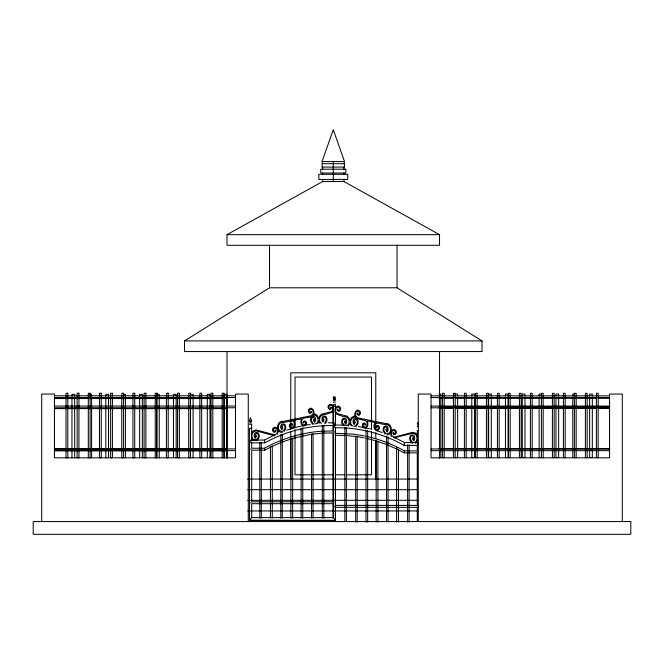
<?xml version="1.0" encoding="UTF-8"?>
<svg xmlns="http://www.w3.org/2000/svg" width="664" height="664" viewBox="0 0 664 664"><rect width="100%" height="100%" fill="white"/><g stroke="black" fill="none" stroke-linecap="round" stroke-linejoin="round"><path stroke-width="1" d="M334.241 432.206L334.241 431.7M334.233 425.342L334.241 423.134M418.079 445.395L404.077 445.395L404.55 442.573L393.603 437.061M335.486 427.4L335.486 505.387L417.274 505.387L417.274 452.856L404.152 452.856L404.476 450.881C392.441 444.208 379.476 439.145 366.005 436.273M282.283 432.463C275.17 433.011 276.498 420.171 283.254 421.391L311.125 415.772L313.101 413.78A4.407 4.407 0 0 0 313.101 410.958C312.462 407.073 306.785 410.684 309.947 412.651A1.145 1.145 0 0 0 310.661 412.668L310.777 412.078A0.838 0.838 0 0 1 310.752 411.547L311.184 411.091L311.806 411.472A0.838 0.838 0 0 1 311.831 412.004C309.474 416.013 306.22 409.514 310.188 408.377A2.258 2.258 0 0 1 311.873 408.41L313.491 410.252A6.731 6.731 0 0 1 313.69 413.954C312.545 419.706 303.672 415.407 301.68 420.37A4.407 4.407 0 0 0 301.68 423.192C302.327 427.076 307.996 423.466 304.842 421.507A1.145 1.145 0 0 0 304.12 421.482L304.004 422.072A0.838 0.838 0 0 1 304.029 422.603L303.597 423.059L302.983 422.677A0.838 0.838 0 0 1 302.958 422.146C304.635 418.743 308.312 422.985 305.589 425.101M343.902 163.684L344.5 161.559L333.278 129.679L322.048 161.559L322.646 163.684M251.349 433.617L253.225 430.911L256.005 429.932L274.166 434.679A2.15 2.15 0 0 0 275.626 434.671L277.311 432.762A4.407 4.407 0 0 0 277.311 429.932C276.664 426.056 270.995 429.666 274.157 431.625A1.145 1.145 0 0 0 274.871 431.65L274.987 431.06A0.838 0.838 0 0 1 274.962 430.529L275.394 430.073L276.008 430.455A0.838 0.838 0 0 1 276.033 430.986C273.676 434.995 270.431 428.487 274.398 427.359A2.258 2.258 0 0 1 276.075 427.392L277.701 429.234A6.698 6.698 0 0 1 277.693 433.642L277.486 434.14M417.291 441.411L415.49 443.253M317.683 423.682L318.836 420.959L319.923 423.333M284.375 431.235L285.636 428.612A6.092 6.092 0 0 0 285.586 426.155L284.922 424.503C277.693 420.694 281.934 435.493 282.656 426.844C282.632 430.513 279.569 426.794 282.831 424.918A1.776 1.776 0 0 1 284.009 424.943L284.864 426.354A4.822 4.822 0 0 1 284.897 428.38L283.229 430.977A2.822 2.822 0 0 1 281.694 431.417C276.863 431.011 277.386 423.441 281.702 422.495A3.718 3.718 0 0 1 283.594 422.495L291.952 420.768M325.617 423.507L326.879 420.876A6.092 6.092 0 0 0 326.829 418.428L326.165 416.768C318.936 412.966 323.177 427.765 323.899 419.108C323.874 422.777 320.812 419.067 324.073 417.191A1.776 1.776 0 0 1 325.252 417.216L326.107 418.627A4.822 4.822 0 0 1 326.14 420.644L324.472 423.25M335.444 521.547L335.486 507.329L417.274 507.329L417.307 521.547M335.386 520.319L333.17 517.613L333.17 503.694L251.689 503.694L251.689 517.613L249.473 520.319L333.17 520.385M348.177 426.139L349.878 423.109L351.032 425.881M356.12 426.637L358.012 423.383A6.291 6.291 0 0 0 357.962 420.885L357.29 419.2C350.019 415.349 354.31 430.38 355.024 421.582C354.999 425.317 351.92 421.532 355.19 419.631A1.76 1.76 0 0 1 356.377 419.656L357.24 421.084A4.98 4.98 0 0 1 357.273 423.142L355.597 425.79A2.805 2.805 0 0 1 354.053 426.246L353.572 426.197M257.234 440.423L259.118 437.227A6.092 6.092 0 0 0 259.068 434.779L258.404 433.119C251.175 429.309 255.424 444.116 256.146 435.459C256.121 439.128 253.05 435.418 256.312 433.542A1.776 1.776 0 0 1 257.491 433.567L258.346 434.97A4.822 4.822 0 0 1 258.387 436.995L256.711 439.601A2.822 2.822 0 0 1 255.175 440.041C250.345 439.634 250.867 432.065 255.183 431.119A3.718 3.718 0 0 1 257.076 431.11L274.307 435.733A2.432 2.432 0 0 0 274.755 435.825M184.509 340.922L269.518 287.794L397.031 287.794L482.039 340.922L482.039 351.555L184.509 351.555L184.509 340.922L482.039 340.922M227.013 234.666L322.646 181.538L343.902 181.538L439.535 234.666L439.535 245.29L227.013 245.29L227.013 234.666L439.535 234.666M250.876 440.083L264.363 440.083L275.269 434.671M250.876 442.855L264.828 442.855C285.636 431.334 309.416 425.018 333.245 425.591M251.689 442.44L251.689 448.241L264.438 448.241C282.183 438.481 302.02 432.455 322.264 431.185M311.557 434.264L322.347 433.119L333.17 432.92L333.17 501.785L251.689 501.785L251.689 450.184L264.762 450.184L270.381 447.237M305.125 425.499L304.593 425.773A2.258 2.258 0 0 1 302.917 425.74L301.29 423.898A6.698 6.698 0 0 1 301.298 419.49L301.63 418.776L293.529 420.445L294.476 421.906A6.698 6.698 0 0 1 294.467 426.313L292.849 428.156A2.258 2.258 0 0 1 291.172 428.189C287.205 427.06 290.45 420.553 292.816 424.562A0.838 0.838 0 0 1 292.782 425.093L292.168 425.475L291.737 425.018A0.838 0.838 0 0 1 291.762 424.487L291.645 423.898A1.145 1.145 0 0 0 290.932 423.922C287.769 425.881 293.438 429.492 294.086 425.616A4.407 4.407 0 0 0 294.086 422.785L293.189 421.366L291.82 420.752M270.447 447.204L281.553 442.265L292.658 438.431M346.724 425.715C350.716 424.147 349.621 417.805 345.753 416.801A3.685 3.685 0 0 0 343.852 416.801L336.266 414.037A3.577 3.577 0 0 1 335.486 412.751L335.453 412.676A6.906 6.906 0 0 1 335.461 408.186L337.08 406.31A2.241 2.241 0 0 1 338.773 406.277C342.748 407.422 339.503 414.037 337.121 409.97A0.863 0.863 0 0 1 337.146 409.422L337.768 409.041L338.2 409.505A0.863 0.863 0 0 1 338.175 410.045L338.291 410.642A1.129 1.129 0 0 0 339.013 410.618C342.192 408.626 336.49 404.957 335.843 408.899A4.54 4.54 0 0 0 335.843 411.771L337.536 413.713L347.073 416.154L348.824 417.797L349.936 420.802L351.505 417.498L354.891 415.954L356.842 418.652L365.399 420.561L367.092 422.503A4.54 4.54 0 0 1 367.092 425.383C366.445 429.326 360.743 425.649 363.922 423.657A1.129 1.129 0 0 1 364.644 423.632L364.76 424.238A0.863 0.863 0 0 0 364.735 424.777L365.167 425.242L365.789 424.852A0.863 0.863 0 0 0 365.814 424.313C363.44 420.246 360.187 426.852 364.162 428.006M394.574 438.149L395.794 437.377L411.863 433.443A3.685 3.685 0 0 1 413.763 433.443C418.096 434.439 418.635 442.083 413.772 442.531A2.805 2.805 0 0 1 412.228 442.083L410.551 439.435A4.98 4.98 0 0 1 410.584 437.369L411.448 435.941A1.76 1.76 0 0 1 412.634 435.916C415.797 438.115 412.95 441.336 412.684 437.883C413.838 446.656 417.515 431.534 410.535 435.484L409.862 437.169A6.291 6.291 0 0 0 409.812 439.668L410.717 441.892L412.419 443.344M286.715 430.164L298.402 426.703L310.271 424.321M292.99 438.331L310.511 434.397M315.159 423.997C320.197 422.843 318.239 414.485 313.342 415.017M376.994 422.893L375.616 423.516L374.72 424.968A4.54 4.54 0 0 0 374.72 427.84C375.359 431.791 381.07 428.114 377.882 426.122A1.129 1.129 0 0 0 377.169 426.097L377.052 426.695A0.863 0.863 0 0 1 377.077 427.234L376.646 427.699L376.023 427.317A0.863 0.863 0 0 1 375.998 426.778C378.372 422.702 381.626 429.317 377.642 430.463A2.241 2.241 0 0 1 375.957 430.43L374.322 428.554A6.906 6.906 0 0 1 374.33 424.064L375.276 422.578L367.142 420.885L367.482 421.607A6.906 6.906 0 0 1 367.482 426.097L365.856 427.973A2.241 2.241 0 0 1 365.3 428.131M387.344 434.887C393.802 434.065 391.967 422.487 385.585 423.549L357.614 417.822L355.63 415.797A4.54 4.54 0 0 1 355.63 412.925C356.277 408.974 361.98 412.651 358.801 414.643A1.129 1.129 0 0 1 358.079 414.668L357.962 414.07A0.863 0.863 0 0 0 357.987 413.523L357.556 413.058L356.933 413.448A0.863 0.863 0 0 0 356.908 413.987C359.282 418.063 362.536 411.448 358.56 410.294A2.241 2.241 0 0 0 356.867 410.327L355.24 412.203A6.947 6.947 0 0 0 355.041 415.971M313.698 413.954L315.292 414.17L317.209 415.448L318.778 418.693L319.882 415.739L321.625 414.128L331.128 411.738L332.813 409.829A4.407 4.407 0 0 0 332.813 407.007C332.174 403.123 326.497 406.733 329.659 408.692A1.145 1.145 0 0 0 330.373 408.717L330.489 408.128A0.838 0.838 0 0 1 330.464 407.596L330.896 407.14L331.519 407.522A0.838 0.838 0 0 1 331.543 408.053C329.186 412.062 325.933 405.563 329.9 404.426A2.258 2.258 0 0 1 331.585 404.459L333.203 406.302A6.698 6.698 0 0 1 333.203 410.709L333.17 410.792A3.503 3.503 0 0 1 332.39 412.053L324.837 414.768A3.718 3.718 0 0 0 322.945 414.768C319.318 415.714 318.023 421.408 321.525 423.325M322.314 431.185L333.17 430.977L333.17 425.176M335.411 425.001L346.45 425.209M335.411 427.824C359.357 427.234 383.244 433.692 404.077 445.395M335.486 433.301L352.443 434.032L364.395 435.899M335.486 435.277L346.359 435.484L357.182 436.646M322.048 161.559L344.5 161.559M439.012 394.059L440.805 394.059L440.805 396.101M454.948 394.059L457.645 394.059L457.645 396.101M541.816 394.059L539.126 394.059L539.126 396.101M574.592 394.059L572.791 394.059L572.791 396.101M89.789 394.341L91.599 394.341L91.599 396.391M123.62 394.341L125.43 394.341L125.43 396.391M54.448 395.81L235.521 395.81M431.036 395.852L609.552 395.852M333.195 396.906L335.37 396.906M54.448 397.537L235.521 397.537M431.036 397.578L609.552 397.578M333.195 397.836L335.37 397.836M438.97 398.276L442.075 398.276M444.15 398.276L453.462 398.276M455.537 398.276L596.305 398.276M598.372 398.276L609.76 398.276M54.448 398.558L227.486 398.558M333.286 398.624L335.461 398.624M333.286 399.57L335.461 399.57M333.195 400.317L335.37 400.317M333.286 402.085L335.461 402.085M54.448 406.044L235.521 406.044M431.036 406.086L609.552 406.086M438.97 406.642L442.075 406.642M444.15 406.642L453.462 406.642M455.537 406.642L596.305 406.642M598.372 406.642L609.76 406.642M54.448 407.762L235.521 407.762M431.036 407.804L609.552 407.804M438.97 408.335L442.075 408.335M444.15 408.335L453.462 408.335M455.537 408.335L596.305 408.335M598.372 408.335L609.76 408.335M54.448 408.626L227.486 408.626M355.389 417.058C350.932 416.66 348.625 423.682 352.634 425.873M249.481 421.781L251.656 421.781M249.979 423.018L251.158 423.018M417.299 423.001L418.536 423.001M417.299 423.947L418.536 423.947M249.481 424.263L251.656 424.263L251.689 440.639M417.805 425.201L418.619 425.201M417.299 426.462L418.536 426.462M251.689 428.288L249.481 428.288L249.473 520.385L335.386 520.385L335.386 427.118M418.669 430.562L417.274 430.562L417.274 443.137M404.55 442.573L417.116 442.573M438.97 448.789L442.075 448.789M444.15 448.789L453.462 448.789M455.537 448.789L596.305 448.789M598.372 448.789L609.76 448.789M54.448 448.889L235.521 448.889M431.036 448.93L609.552 448.93M54.448 449.08L227.486 449.08M54.448 450.615L235.521 450.615M431.036 450.657L609.552 450.657M54.448 450.773L227.486 450.773M404.476 450.881L417.274 450.881L417.274 444.971M439.012 457.521L440.805 457.521L440.805 408.385M454.948 457.521L457.645 457.521L457.645 408.385M541.816 457.521L539.126 457.521L539.126 408.385M574.592 457.521L572.791 457.521L572.791 408.385M321.899 474.81L295.023 474.81L295.023 429.533M323.974 474.81L333.278 474.81M335.345 474.81L344.649 474.81M346.716 474.81L371.525 474.81L371.525 431.592M247.581 479.059L417.764 479.059M247.747 489.692L417.764 489.692M247.747 500.316L417.764 500.316M247.747 510.94L417.764 510.94M251.689 517.613L333.17 517.613M328.257 422.794L333.245 422.819M358.477 426.529L370.379 428.952M358.236 436.787L364.138 437.85M376.861 422.91L385.244 424.669A3.685 3.685 0 0 1 387.153 424.669C391.486 425.666 392.017 433.31 387.162 433.75A2.805 2.805 0 0 1 385.61 433.301L383.933 430.654A4.98 4.98 0 0 1 383.975 428.595L384.829 427.159A1.76 1.76 0 0 1 386.016 427.135C389.187 429.342 386.34 432.563 386.066 429.11C387.228 437.883 390.905 422.752 383.916 426.711L383.244 428.396A6.291 6.291 0 0 0 383.194 430.894L385.095 434.148M366.005 438.273L375.824 440.788M376.272 430.579L382.115 432.471M376.148 440.896L387.295 444.797L398.441 449.819M398.508 449.852L404.152 452.856M253.457 440.747L251.282 438.107M344.218 425.433L342.541 422.785A4.98 4.98 0 0 1 342.574 420.727L343.437 419.291A1.76 1.76 0 0 1 344.624 419.266C347.787 421.474 344.94 424.694 344.674 421.242C345.828 430.015 349.513 414.892 342.524 418.843L341.852 420.528A6.291 6.291 0 0 0 341.802 423.026L342.707 425.25M312.619 424.429L310.727 421.233A6.092 6.092 0 0 1 310.777 418.776L311.449 417.125C318.678 413.315 314.429 428.122 313.707 419.465C313.732 423.134 316.794 419.416 313.541 417.54A1.776 1.776 0 0 0 312.354 417.565L311.499 418.976A4.822 4.822 0 0 0 311.466 421.001L313.134 423.599A2.822 2.822 0 0 0 314.197 424.005M396.599 447.561L397.188 448.167M417.266 435.177L415.73 433.235L412.933 432.239L394.715 437.078A2.125 2.125 0 0 1 393.536 437.144L391.553 435.119A4.54 4.54 0 0 1 391.553 432.239C392.2 428.297 397.902 431.974 394.723 433.966A1.129 1.129 0 0 1 394.001 433.99L393.885 433.384A0.863 0.863 0 0 0 393.91 432.845L393.478 432.38L392.856 432.77A0.863 0.863 0 0 0 392.831 433.31C395.204 437.385 398.458 430.77 394.482 429.616A2.241 2.241 0 0 0 392.789 429.649L391.162 431.525A6.906 6.906 0 0 0 391.171 436.016L391.378 436.522M264.363 440.083L264.828 442.855M264.438 448.241L264.762 450.184M334.407 425.317L334.415 427.317M622.301 521.564L622.301 394.059L609.552 394.059L609.552 457.811L431.036 457.811L431.036 394.059L418.278 394.059L418.278 521.564M598.156 457.811L598.156 393.287L596.396 393.287L596.396 457.811M592.321 396.101L592.321 394.059L589.632 394.059L589.632 396.101M592.321 398.151L592.321 406.343M592.321 408.385L592.321 457.521L589.632 457.521L589.632 408.385M589.632 398.151L589.632 406.343M587.159 457.811L587.159 393.287L585.399 393.287L585.399 457.811M576.161 457.811L576.161 393.287L574.401 393.287L574.401 457.811M572.791 398.151L572.791 406.343M565.164 457.811L565.164 393.287L563.404 393.287L563.404 457.811M558.656 396.101L558.656 394.059L555.959 394.059L555.959 396.101M558.656 398.151L558.656 406.343M558.656 408.385L558.656 457.521L555.959 457.521L555.959 408.385M555.959 398.151L555.959 406.343M554.166 457.811L554.166 393.287L552.406 393.287L552.406 457.811M543.169 457.811L543.169 393.287L541.409 393.287L541.409 457.811M539.126 398.151L539.126 406.343M532.171 457.811L532.171 393.287L530.411 393.287L530.411 457.811M524.983 396.101L524.983 394.059L522.286 394.059L522.286 396.101M524.983 398.151L524.983 406.343M524.983 408.385L524.983 457.521L522.286 457.521L522.286 408.385M522.286 398.151L522.286 406.343M521.174 457.811L521.174 393.287L519.414 393.287L519.414 457.811M510.176 457.811L510.176 393.287L508.416 393.287L508.416 457.811M508.151 396.101L508.151 394.059L505.453 394.059L505.453 396.101M508.151 398.151L508.151 406.343M508.151 408.385L508.151 457.521L505.453 457.521L505.453 408.385M505.453 398.151L505.453 406.343M499.179 457.811L499.179 393.287L497.411 393.287L497.411 457.811M491.31 396.101L491.31 394.059L488.621 394.059L488.621 396.101M491.31 398.151L491.31 406.343M491.31 408.385L491.31 457.521L488.621 457.521L488.621 408.385M488.621 398.151L488.621 406.343M488.173 457.811L488.173 393.287L486.413 393.287L486.413 457.811M477.175 457.811L477.175 393.287L475.416 393.287L475.416 457.811M474.478 396.101L474.478 394.059L471.78 394.059L471.78 396.101M474.478 398.151L474.478 406.343M474.478 408.385L474.478 457.521L471.78 457.521L471.78 408.385M471.78 398.151L471.78 406.343M466.178 457.811L466.178 393.287L464.418 393.287L464.418 457.811M457.645 398.151L457.645 406.343M455.18 457.811L455.18 393.287L453.421 393.287L453.421 457.811M444.183 457.811L444.183 393.287L442.423 393.287L442.423 457.811M440.805 398.151L440.805 406.343M439.535 351.555L439.535 458.326M418.079 442.888L418.079 445.137M418.079 451.611L418.079 452.118M418.096 506.109L418.096 506.607M409.132 444.88L409.132 522.087M407.605 444.88L407.605 522.087M398.441 449.47L398.441 522.078M397.031 245.29L397.031 287.794M396.599 448.59L396.599 522.078M388.075 436.862L388.075 521.497M386.548 436.14L386.548 522.078M377.924 441.469L377.924 522.078M376.148 440.547L376.148 522.078M375.782 429.542L375.782 372.803L290.774 372.803L290.774 429.542M375.782 432.637L375.782 438.829M375.782 440.888L375.782 479.059M371.525 429.533L371.525 377.052L295.023 377.052L295.023 427.475M367.657 430.803L367.657 522.078M366.005 430.753L366.005 522.078M357.182 522.087L357.182 436.455L355.663 436.455L355.663 522.087M346.384 521.497L346.384 427.624L344.857 427.624L344.857 521.497M343.902 167.087L343.902 169.212M343.902 173.038L343.902 174.308M343.902 179.413L343.902 181.538M335.486 425.433L335.486 406.185L333.262 406.185L333.262 431.044M335.386 425.051L335.386 404.343L333.17 404.343L333.17 423.175M334.913 506.109L334.913 506.607M333.743 502.49L333.743 502.988M333.278 161.559L333.278 181.538M333.262 433.111L333.262 518.044M323.833 518.169L323.833 425.4L322.314 425.4L322.314 518.169M322.646 167.087L322.646 169.212M322.646 173.038L322.646 174.308M322.646 179.413L322.646 181.538M313.076 518.177L313.076 434.073L311.557 434.073L311.557 518.177M302.759 427.566L302.759 518.169M301.116 428.521L301.116 518.169M292.658 438.091L292.658 518.169M290.89 438.091L290.89 518.169M290.774 431.608L290.774 436.763M290.774 438.829L290.774 479.059M282.291 434.198L282.291 518.169M280.781 434.472L280.781 518.169M272.281 446.009L272.281 518.169M270.447 446.855L270.447 518.169M269.518 245.29L269.518 287.794M261.317 442.349L261.317 518.177M259.798 442.349L259.798 518.177M250.876 440.199L250.876 442.597M250.876 448.964L250.876 449.462M250.867 502.49L250.867 502.988M248.27 521.564L248.27 394.059L235.521 394.059L235.521 457.811L54.448 457.811L54.448 394.059L41.699 394.059L41.699 521.564M227.013 351.555L227.013 458.326M226.922 396.391L226.922 394.341L224.216 394.341L224.216 396.391M226.922 398.433L226.922 457.811M224.216 398.433L224.216 457.811M210.007 396.391L210.007 394.341L207.301 394.341L207.301 396.391M210.007 398.433L210.007 457.811M207.301 398.433L207.301 457.811M193.091 396.391L193.091 394.341L190.385 394.341L190.385 396.391M193.091 398.433L193.091 457.811M190.385 398.433L190.385 457.811M176.176 396.391L176.176 394.341L173.47 394.341L173.47 396.391M176.176 398.433L176.176 457.811M173.47 398.433L173.47 457.811M159.26 396.391L159.26 394.341L156.555 394.341L156.555 396.391M159.26 398.433L159.26 457.811M156.555 398.433L156.555 457.811M142.345 396.391L142.345 394.341L139.639 394.341L139.639 396.391M142.345 398.433L142.345 457.811M139.639 398.433L139.639 457.811M125.43 398.433L125.43 457.811M108.514 396.391L108.514 394.341L105.808 394.341L105.808 396.391M108.514 398.433L108.514 457.811M105.808 398.433L105.808 457.811M91.599 398.433L91.599 457.811M74.683 396.391L74.683 394.341L71.969 394.341L71.969 396.391M74.683 398.433L74.683 457.811M71.969 398.433L71.969 457.811M250.361 417.988L249.481 420.851L251.656 420.851L250.378 417.988M344.5 163.684L322.048 163.684L322.048 167.087L344.5 167.087L344.5 163.684M345.803 169.212L320.753 169.212L320.753 173.038L345.803 173.038L345.803 169.212M347.728 174.308L318.82 174.308L318.82 179.413L347.728 179.413L347.728 174.308M67.794 393.246L66.01 393.246L66.01 457.77L67.794 457.77L67.794 393.246M78.95 393.246L77.157 393.246L77.157 457.77L78.95 457.77L78.95 393.246M90.105 393.246L88.312 393.246L88.312 457.77L90.105 457.77L90.105 393.246M101.26 393.246L99.467 393.246L99.467 457.77L101.26 457.77L101.26 393.246M112.415 393.246L110.622 393.246L110.622 457.77L112.415 457.77L112.415 393.246M123.57 393.246L121.778 393.246L121.778 457.77L123.57 457.77L123.57 393.246M134.726 393.246L132.933 393.246L132.933 457.77L134.726 457.77L134.726 393.246M145.881 393.246L144.088 393.246L144.088 457.77L145.881 457.77L145.881 393.246M157.036 393.246L155.243 393.246L155.243 457.77L157.036 457.77L157.036 393.246M168.191 393.246L166.398 393.246L166.398 457.77L168.191 457.77L168.191 393.246M179.346 393.246L177.554 393.246L177.554 457.77L179.346 457.77L179.346 393.246M190.502 393.246L188.709 393.246L188.709 457.77L190.502 457.77L190.502 393.246M201.657 393.246L199.864 393.246L199.864 457.77L201.657 457.77L201.657 393.246M212.804 393.246L211.019 393.246L211.019 457.77L212.804 457.77L212.804 393.246M223.959 393.246L222.174 393.246L222.174 457.77L223.959 457.77L223.959 393.246M630.8 521.564L33.2 521.564L33.2 534.321L630.8 534.321L630.8 521.564"/></g></svg>
